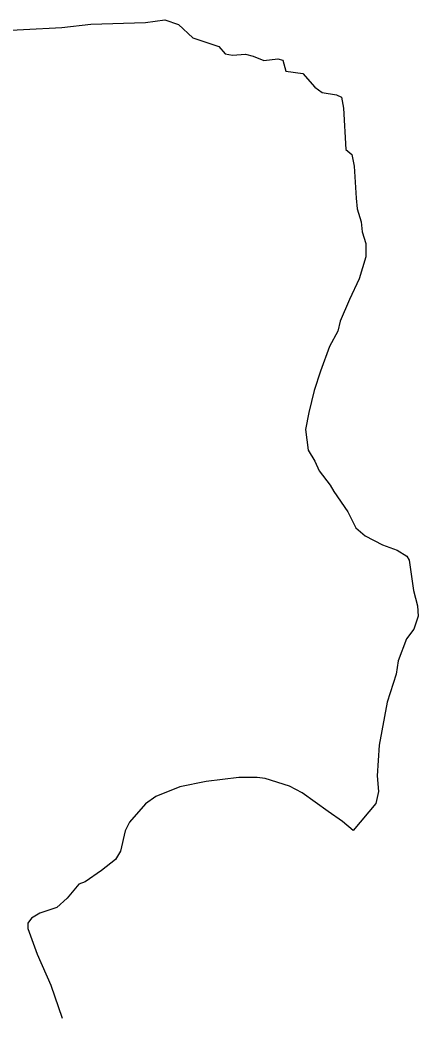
# Model space of a CAD drawing. Header units: metres. Extents: x 267218 to 277461, y 2088854 to 2108025.
# Drawn here: x 274408 to 277461, y 2100373 to 2108025 of the extents above; entities that cross this region are included whole.
import ezdxf

# ---------------------------------------------------------------- set-up
doc = ezdxf.new("R2010")
doc.units = ezdxf.units.M
doc.layers.add('VILLAGE BOUNDRY', color=3, linetype='Continuous')

msp = doc.modelspace()

# ---------------------------------------------------------------- linework, layer by layer
at = {"layer": 'VILLAGE BOUNDRY', "color": 3}
for points in [[(274138.8, 2107935.8, 0), (274728.6, 2107967, 0), (274951.5, 2107991.4, 0), (275371.2, 2108006.2, 0), (275518.3, 2108024.9, 0), (275624.7, 2107989.3, 0), (275735.2, 2107888, 0), (275932.4, 2107821.6, 0), (275982, 2107765.2, 0), (276038.8, 2107754.3, 0), (276137.1, 2107762.7, 0), (276197.7, 2107748, 0), (276277.4, 2107714.6, 0), (276386.9, 2107726.8, 0), (276424.9, 2107715.8, 0), (276448.2, 2107632.8, 0), (276576.9, 2107614.9, 0), (276668.5, 2107509.7, 0), (276725.6, 2107468.6, 0), (276835.4, 2107450.6, 0), (276873.4, 2107432, 0), (276889.2, 2107348.9, 0), (276906.8, 2107031.3, 0), (276952.5, 2106993.9, 0), (276972.1, 2106903.3, 0), (276985.4, 2106657.5, 0), (276993.6, 2106578.2, 0), (277024.7, 2106476.3, 0), (277032.9, 2106400.7, 0), (277060.1, 2106310.2, 0), (277060.9, 2106208.1, 0), (277009.3, 2106041.2, 0), (276934.9, 2105881.8, 0), (276864.4, 2105714.8, 0), (276846.1, 2105639, 0), (276782.7, 2105521.2, 0), (276712.4, 2105331.6, 0), (276664.4, 2105183.7, 0), (276624.1, 2105016.9, 0), (276598.7, 2104884.4, 0), (276618.9, 2104725.7, 0)], [(276618.9, 2104725.7, 0), (276668.7, 2104642.9, 0), (276703.3, 2104567.5, 0), (276787.4, 2104458.5, 0), (276814.3, 2104409.6, 0), (276921.4, 2104255.3, 0), (276982.9, 2104131.1, 0), (277055.2, 2104071.1, 0), (277188.2, 2104000.3, 0), (277302, 2103959.6, 0), (277374.2, 2103914.8, 0), (277393.3, 2103884.7, 0), (277425.4, 2103650.5, 0), (277456.6, 2103533.5, 0), (277461, 2103454.1, 0), (277427.8, 2103355.5, 0), (277371.7, 2103279.4, 0), (277308.7, 2103112.5, 0), (277294.4, 2103010.3, 0), (277224.3, 2102794.1, 0), (277162.6, 2102464.6, 0), (277148.5, 2102229.6, 0), (277158.3, 2102110.7, 0), (277137, 2102018, 0), (276963.9, 2101811.3, 0), (276882.1, 2101880.6, 0), (276771.6, 2101955.9, 0), (276573.2, 2102100.1, 0), (276476.3, 2102150.8, 0), (276289.8, 2102209.8, 0), (276226.9, 2102218.4, 0), (276085.7, 2102217.2, 0), (275837.1, 2102186.1, 0), (275633.4, 2102146.3, 0), (275450.1, 2102070.9, 0), (275369.9, 2102016.4, 0), (275247.7, 2101874.2, 0), (275214.6, 2101808.9, 0), (275180, 2101651.7, 0), (275140.1, 2101588.6, 0), (275033.2, 2101504.9, 0), (274908.3, 2101418.7, 0), (274859.1, 2101400.3, 0), (274770.3, 2101292, 0), (274692.4, 2101219.6, 0), (274560.5, 2101178.2, 0), (274495.8, 2101139.6, 0), (274469.2, 2101101.3, 0), (274469.5, 2101060.9, 0), (274540.6, 2100864.2, 0), (274645.6, 2100625.3, 0), (274732.8, 2100372.6, 0)]]:
    msp.add_polyline3d(points, dxfattribs=at)

doc.saveas('drawing.dxf')
